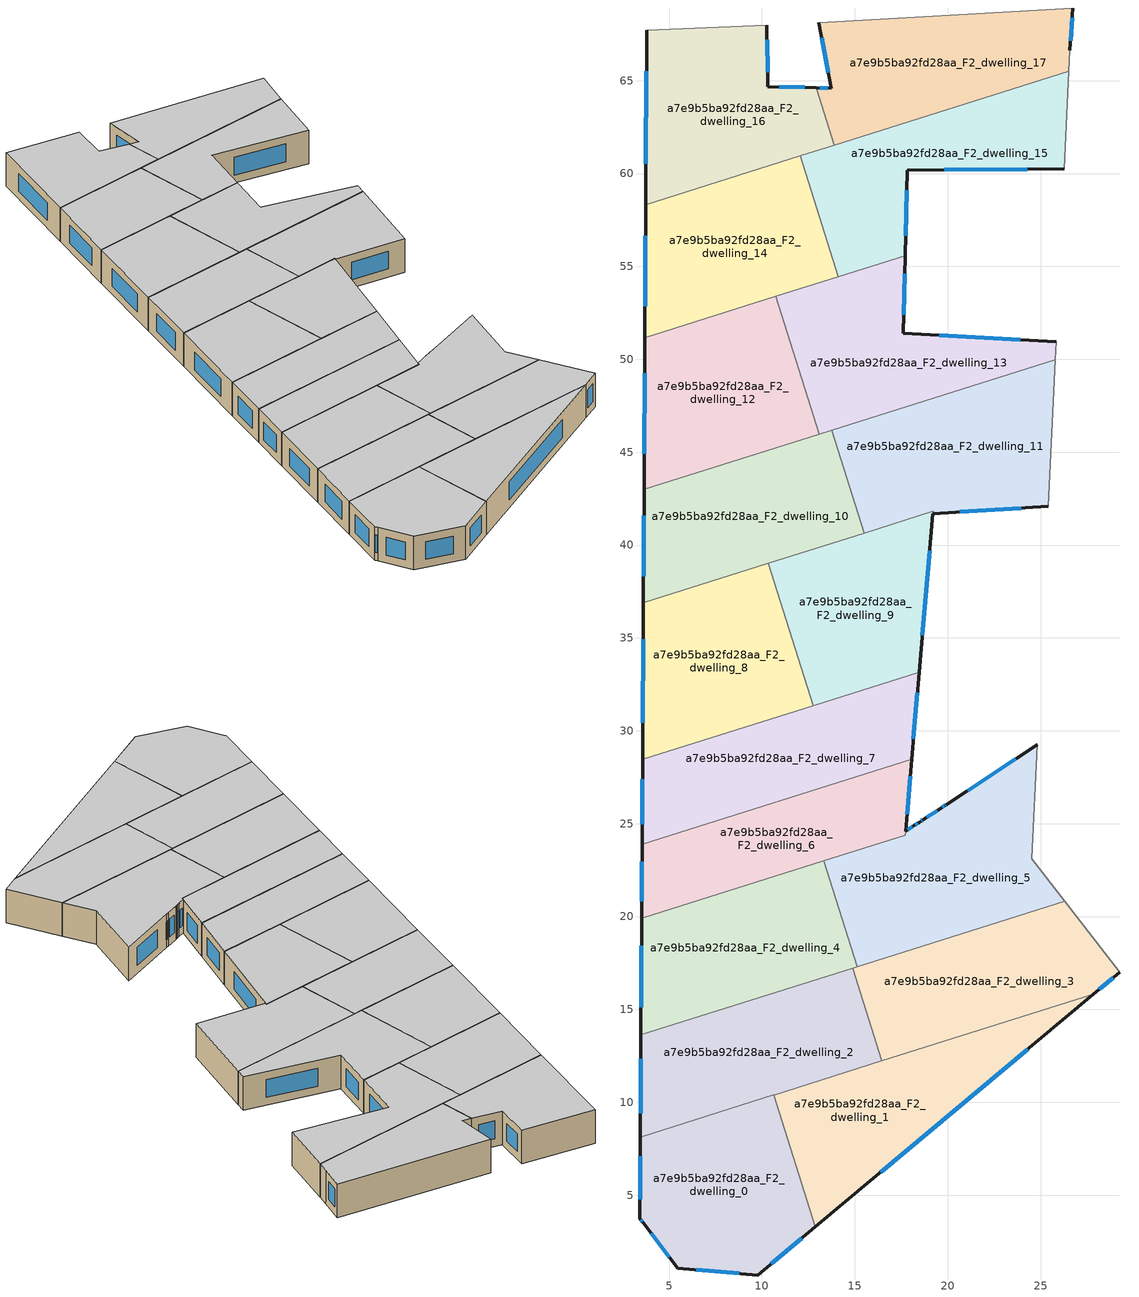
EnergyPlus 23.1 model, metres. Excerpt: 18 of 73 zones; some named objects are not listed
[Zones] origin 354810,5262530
a7e9b5ba92fd28aa_F2_dwelling_0
 floor to a7e9b5ba92fd28aa_F1_dwelling_0 (EU_floor_Construction): 10.64,10.39 12.87,3.29 9.78,0.7 5.46,1.08 3.6,3.53 3.43,3.74 3.45,8.13 z6
 wall outside (EU_wall_Construction): 3.45,8.13 3.43,3.74 3.6,3.53 5.46,1.08 9.78,0.7 12.87,3.29 z6:9
 wall to a7e9b5ba92fd28aa_F2_dwelling_1 (EU_wall_Construction): 12.87,3.29 10.64,10.39 z6:9
 wall to a7e9b5ba92fd28aa_F2_dwelling_2 (EU_wall_Construction): 10.64,10.39 3.45,8.13 z6:9
 window (EU_Window_Construction): 4.03,2.95 5.02,1.65 / 3.47,3.69 3.56,3.58 / 3.45,7.1 3.43,4.77 / 10.51,1.31 12.15,2.68 / 6.47,0.99 8.77,0.79 z6.7:8.3
 ceiling to a7e9b5ba92fd28aa_F3_dwelling_0 (EU_floor_Construction): 12.87,3.29 10.64,10.39 3.45,8.13 3.43,3.74 3.6,3.53 5.46,1.08 9.78,0.7 z9
a7e9b5ba92fd28aa_F2_dwelling_1
 floor to a7e9b5ba92fd28aa_F1_dwelling_1 (EU_floor_Construction): 27.82,15.8 12.87,3.29 10.64,10.39 z6
 wall outside (EU_wall_Construction): 12.87,3.29 27.82,15.8 z6:9
 wall to a7e9b5ba92fd28aa_F2_dwelling_3 (EU_wall_Construction): 27.82,15.8 16.46,12.23 z6:9
 wall to a7e9b5ba92fd28aa_F2_dwelling_2 (EU_wall_Construction): 16.46,12.23 10.64,10.39 z6:9
 window (EU_Window_Construction): 16.38,6.23 24.31,12.87 z6.7:8.3
 ceiling to a7e9b5ba92fd28aa_F3_dwelling_1 (EU_floor_Construction): 27.82,15.8 10.64,10.39 12.87,3.29 z9
a7e9b5ba92fd28aa_F2_dwelling_10
 floor to a7e9b5ba92fd28aa_F1_dwelling_10 (EU_floor_Construction): 13.76,46.19 15.51,40.64 3.61,36.9 3.65,43.01 z6
 wall outside (EU_wall_Construction): 3.65,43.01 3.61,36.9 z6:9
 wall to a7e9b5ba92fd28aa_F2_dwelling_11 (EU_wall_Construction): 15.51,40.64 13.76,46.19 z6:9
 wall to a7e9b5ba92fd28aa_F2_dwelling_12 (EU_wall_Construction): 13.07,45.97 3.65,43.01 z6:9
 wall to a7e9b5ba92fd28aa_F2_dwelling_8 (EU_wall_Construction): 3.61,36.9 10.34,39.02 z6:9
 wall to a7e9b5ba92fd28aa_F2_dwelling_13 (EU_wall_Construction): 13.76,46.19 13.07,45.97 z6:9
 wall to a7e9b5ba92fd28aa_F2_dwelling_9 (EU_wall_Construction): 10.34,39.02 15.51,40.64 z6:9
 window (EU_Window_Construction): 3.64,41.57 3.62,38.33 z6.7:8.3
 ceiling to a7e9b5ba92fd28aa_F3_dwelling_10 (EU_floor_Construction): 15.51,40.64 13.76,46.19 3.65,43.01 3.61,36.9 z9
a7e9b5ba92fd28aa_F2_dwelling_11
 floor to a7e9b5ba92fd28aa_F1_dwelling_11 (EU_floor_Construction): 25.79,49.98 25.41,42.08 19.2,41.69 19.21,41.81 15.51,40.64 13.76,46.19 z6
 wall outside (EU_wall_Construction): 19.2,41.69 25.41,42.08 z6:9
 wall adiabatic (EU_wall_Construction): 25.41,42.08 25.79,49.98 z6:9
 wall to a7e9b5ba92fd28aa_F2_dwelling_9 (EU_wall_Construction): 19.21,41.81 19.2,41.69 / 15.51,40.64 19.2,41.81 z6:9
 wall to a7e9b5ba92fd28aa_F2_dwelling_13 (EU_wall_Construction): 25.79,49.98 13.76,46.19 z6:9
 window (EU_Window_Construction): 20.66,41.78 23.95,41.99 z6.7:8.3
 ceiling to a7e9b5ba92fd28aa_F3_dwelling_11 (EU_floor_Construction): 25.41,42.08 25.79,49.98 13.76,46.19 15.51,40.64 19.21,41.81 19.2,41.69 z9
a7e9b5ba92fd28aa_F2_dwelling_12
 floor to a7e9b5ba92fd28aa_F1_dwelling_12 (EU_floor_Construction): 10.74,53.38 13.07,45.97 3.65,43.01 3.7,51.16 z6
 wall outside (EU_wall_Construction): 3.7,51.16 3.65,43.01 z6:9
 wall to a7e9b5ba92fd28aa_F2_dwelling_13 (EU_wall_Construction): 13.07,45.97 10.74,53.38 z6:9
 wall to a7e9b5ba92fd28aa_F2_dwelling_14 (EU_wall_Construction): 10.74,53.38 3.7,51.16 z6:9
 window (EU_Window_Construction): 3.68,49.25 3.66,44.92 z6.7:8.3
 ceiling to a7e9b5ba92fd28aa_F3_dwelling_12 (EU_floor_Construction): 13.07,45.97 10.74,53.38 3.7,51.16 3.65,43.01 z9
a7e9b5ba92fd28aa_F2_dwelling_13
 floor to a7e9b5ba92fd28aa_F1_dwelling_13 (EU_floor_Construction): 25.84,50.96 25.79,49.98 13.07,45.97 10.74,53.38 17.71,55.58 17.6,51.42 z6
 wall outside (EU_wall_Construction): 25.84,50.96 17.6,51.42 17.71,55.58 z6:9
 wall adiabatic (EU_wall_Construction): 25.79,49.98 25.84,50.96 z6:9
 wall to a7e9b5ba92fd28aa_F2_dwelling_15 (EU_wall_Construction): 17.71,55.58 14.11,54.45 z6:9
 wall to a7e9b5ba92fd28aa_F2_dwelling_14 (EU_wall_Construction): 14.11,54.45 10.74,53.38 z6:9
 window (EU_Window_Construction): 17.63,52.39 17.68,54.6 / 23.9,51.06 19.54,51.31 z6.7:8.3
 ceiling to a7e9b5ba92fd28aa_F3_dwelling_13 (EU_floor_Construction): 25.79,49.98 25.84,50.96 17.6,51.42 17.71,55.58 10.74,53.38 13.07,45.97 z9
a7e9b5ba92fd28aa_F2_dwelling_14
 floor to a7e9b5ba92fd28aa_F1_dwelling_14 (EU_floor_Construction): 12.06,60.96 14.11,54.45 3.7,51.16 3.73,58.33 z6
 wall outside (EU_wall_Construction): 3.73,58.33 3.7,51.16 z6:9
 wall to a7e9b5ba92fd28aa_F2_dwelling_15 (EU_wall_Construction): 14.11,54.45 12.06,60.96 z6:9
 wall to a7e9b5ba92fd28aa_F2_dwelling_16 (EU_wall_Construction): 12.06,60.96 3.73,58.33 z6:9
 window (EU_Window_Construction): 3.73,56.65 3.7,52.85 z6.7:8.3
 ceiling to a7e9b5ba92fd28aa_F3_dwelling_14 (EU_floor_Construction): 14.11,54.45 12.06,60.96 3.73,58.33 3.7,51.16 z9
a7e9b5ba92fd28aa_F2_dwelling_15
 floor to a7e9b5ba92fd28aa_F1_dwelling_15 (EU_floor_Construction): 26.53,65.51 26.28,60.25 17.82,60.18 17.71,55.58 14.11,54.45 12.06,60.96 z6
 wall outside (EU_wall_Construction): 17.71,55.58 17.82,60.18 26.28,60.25 z6:9
 wall adiabatic (EU_wall_Construction): 26.28,60.25 26.53,65.51 z6:9
 wall to a7e9b5ba92fd28aa_F2_dwelling_17 (EU_wall_Construction): 26.53,65.51 13.88,61.53 z6:9
 wall to a7e9b5ba92fd28aa_F2_dwelling_16 (EU_wall_Construction): 13.88,61.53 12.06,60.96 z6:9
 window (EU_Window_Construction): 19.81,60.2 24.29,60.24 / 17.73,56.66 17.79,59.1 z6.7:8.3
 ceiling to a7e9b5ba92fd28aa_F3_dwelling_15 (EU_floor_Construction): 26.28,60.25 26.53,65.51 12.06,60.96 14.11,54.45 17.71,55.58 17.82,60.18 z9
a7e9b5ba92fd28aa_F2_dwelling_16
 floor to a7e9b5ba92fd28aa_F1_dwelling_16 (EU_floor_Construction): 12.91,64.62 13.88,61.53 3.73,58.33 3.79,67.72 10.27,67.98 10.32,64.68 z6
 wall outside (EU_wall_Construction): 3.79,67.72 3.73,58.33 / 12.91,64.62 10.32,64.68 10.27,67.98 z6:9
 wall to a7e9b5ba92fd28aa_F2_dwelling_17 (EU_wall_Construction): 13.88,61.53 12.91,64.62 z6:9
 wall adiabatic (EU_wall_Construction): 10.27,67.98 3.79,67.72 z6:9
 window (EU_Window_Construction): 3.78,65.51 3.75,60.54 / 10.31,65.46 10.28,67.2 / 12.3,64.64 10.93,64.67 z6.7:8.3
 ceiling to a7e9b5ba92fd28aa_F3_dwelling_16 (EU_floor_Construction): 13.88,61.53 12.91,64.62 10.32,64.68 10.27,67.98 3.79,67.72 3.73,58.33 z9
a7e9b5ba92fd28aa_F2_dwelling_17
 floor to a7e9b5ba92fd28aa_F1_dwelling_17 (EU_floor_Construction): 26.74,68.91 26.58,66.63 26.53,65.51 13.88,61.53 12.91,64.62 13.73,64.6 13.04,68.13 z6
 wall outside (EU_wall_Construction): 26.58,66.63 26.74,68.91 / 13.04,68.13 13.73,64.6 12.91,64.62 z6:9
 wall adiabatic (EU_wall_Construction): 26.74,68.91 13.04,68.13 / 26.53,65.51 26.58,66.63 z6:9
 window (EU_Window_Construction): 26.62,67.16 26.7,68.38 / 13.54,64.6 13.1,64.62 / 13.21,67.3 13.57,65.43 z6.7:8.3
 ceiling to a7e9b5ba92fd28aa_F3_dwelling_17 (EU_floor_Construction): 26.53,65.51 26.58,66.63 26.74,68.91 13.04,68.13 13.73,64.6 12.91,64.62 13.88,61.53 z9
a7e9b5ba92fd28aa_F2_dwelling_2
 floor to a7e9b5ba92fd28aa_F1_dwelling_2 (EU_floor_Construction): 14.88,17.23 16.46,12.23 3.45,8.13 3.48,13.64 z6
 wall outside (EU_wall_Construction): 3.48,13.64 3.45,8.13 z6:9
 wall to a7e9b5ba92fd28aa_F2_dwelling_3 (EU_wall_Construction): 16.46,12.23 14.88,17.23 z6:9
 wall to a7e9b5ba92fd28aa_F2_dwelling_4 (EU_wall_Construction): 14.88,17.23 3.48,13.64 z6:9
 window (EU_Window_Construction): 3.48,12.34 3.46,9.42 z6.7:8.3
 ceiling to a7e9b5ba92fd28aa_F3_dwelling_2 (EU_floor_Construction): 16.46,12.23 14.88,17.23 3.48,13.64 3.45,8.13 z9
a7e9b5ba92fd28aa_F2_dwelling_3
 floor to a7e9b5ba92fd28aa_F1_dwelling_3 (EU_floor_Construction): 26.29,20.82 29.25,17 27.82,15.8 16.46,12.23 14.88,17.23 z6
 wall outside (EU_wall_Construction): 27.82,15.8 29.25,17 z6:9
 wall adiabatic (EU_wall_Construction): 29.25,17 26.29,20.82 z6:9
 wall to a7e9b5ba92fd28aa_F2_dwelling_5 (EU_wall_Construction): 26.29,20.82 15.13,17.3 z6:9
 wall to a7e9b5ba92fd28aa_F2_dwelling_4 (EU_wall_Construction): 15.13,17.3 14.88,17.23 z6:9
 window (EU_Window_Construction): 28.16,16.09 28.92,16.72 z6.7:8.3
 ceiling to a7e9b5ba92fd28aa_F3_dwelling_3 (EU_floor_Construction): 27.82,15.8 29.25,17 26.29,20.82 14.88,17.23 16.46,12.23 z9
a7e9b5ba92fd28aa_F2_dwelling_4
 floor to a7e9b5ba92fd28aa_F1_dwelling_4 (EU_floor_Construction): 13.34,22.99 15.13,17.3 3.48,13.64 3.52,19.9 z6
 wall outside (EU_wall_Construction): 3.52,19.9 3.48,13.64 z6:9
 wall to a7e9b5ba92fd28aa_F2_dwelling_5 (EU_wall_Construction): 15.13,17.3 13.34,22.99 z6:9
 wall to a7e9b5ba92fd28aa_F2_dwelling_6 (EU_wall_Construction): 13.34,22.99 3.52,19.9 z6:9
 window (EU_Window_Construction): 3.51,18.43 3.49,15.11 z6.7:8.3
 ceiling to a7e9b5ba92fd28aa_F3_dwelling_4 (EU_floor_Construction): 15.13,17.3 13.34,22.99 3.52,19.9 3.48,13.64 z9
a7e9b5ba92fd28aa_F2_dwelling_5
 floor to a7e9b5ba92fd28aa_F1_dwelling_5 (EU_floor_Construction): 24.81,29.24 24.51,23.11 26.29,20.82 15.13,17.3 13.34,22.99 17.71,24.37 17.73,24.59 18.21,24.91 18.44,25.06 18.49,25.09 18.51,25.11 18.55,25.13 18.57,25.14 18.64,25.19 19.67,25.86 19.85,25.99 19.92,26.03 z6
 wall outside (EU_wall_Construction): 24.81,29.24 19.92,26.03 19.85,25.99 19.67,25.86 18.64,25.19 18.57,25.14 18.55,25.13 18.51,25.11 18.49,25.09 18.44,25.06 18.21,24.91 17.73,24.59 z6:9
 wall to a7e9b5ba92fd28aa_F2_dwelling_6 (EU_wall_Construction): 17.73,24.59 17.71,24.37 13.34,22.99 z6:9
 wall adiabatic (EU_wall_Construction): 26.29,20.82 24.51,23.11 24.81,29.24 z6:9
 window (EU_Window_Construction): 18.1,24.83 17.84,24.67 / 18.39,25.02 18.26,24.94 / 18.62,25.18 18.58,25.15 / 19.42,25.71 18.88,25.35 / 19.81,25.96 19.71,25.89 / 19.9,26.02 19.87,26 / 23.66,28.49 21.07,26.78 z6.7:8.3
 ceiling to a7e9b5ba92fd28aa_F3_dwelling_5 (EU_floor_Construction): 26.29,20.82 24.51,23.11 24.81,29.24 19.92,26.03 19.85,25.99 19.67,25.86 18.64,25.19 18.57,25.14 18.55,25.13 18.51,25.11 18.49,25.09 18.44,25.06 18.21,24.91 17.73,24.59 17.71,24.37 13.34,22.99 15.13,17.3 z9
a7e9b5ba92fd28aa_F2_dwelling_6
 floor to a7e9b5ba92fd28aa_F1_dwelling_6 (EU_floor_Construction): 18.06,28.46 17.71,24.37 3.52,19.9 3.54,23.89 z6
 wall outside (EU_wall_Construction): 17.73,24.6 18.06,28.46 / 3.54,23.89 3.52,19.9 z6:9
 wall to a7e9b5ba92fd28aa_F2_dwelling_7 (EU_wall_Construction): 18.06,28.46 3.54,23.89 z6:9
 window (EU_Window_Construction): 17.81,25.5 17.98,27.55 / 3.54,22.95 3.53,20.84 z6.7:8.3
 ceiling to a7e9b5ba92fd28aa_F3_dwelling_6 (EU_floor_Construction): 17.71,24.37 18.06,28.46 3.54,23.89 3.52,19.9 z9
a7e9b5ba92fd28aa_F2_dwelling_7
 floor to a7e9b5ba92fd28aa_F1_dwelling_7 (EU_floor_Construction): 18.47,33.15 18.06,28.46 3.54,23.89 3.57,28.46 z6
 wall outside (EU_wall_Construction): 3.57,28.46 3.54,23.89 / 18.06,28.46 18.47,33.15 z6:9
 wall to a7e9b5ba92fd28aa_F2_dwelling_8 (EU_wall_Construction): 12.76,31.35 3.57,28.46 z6:9
 wall to a7e9b5ba92fd28aa_F2_dwelling_9 (EU_wall_Construction): 18.47,33.15 12.76,31.35 z6:9
 window (EU_Window_Construction): 3.56,27.38 3.55,24.96 / 18.16,29.56 18.37,32.05 z6.7:8.3
 ceiling to a7e9b5ba92fd28aa_F3_dwelling_7 (EU_floor_Construction): 18.06,28.46 18.47,33.15 3.57,28.46 3.54,23.89 z9
a7e9b5ba92fd28aa_F2_dwelling_8
 floor to a7e9b5ba92fd28aa_F1_dwelling_8 (EU_floor_Construction): 10.34,39.02 12.76,31.35 3.57,28.46 3.61,36.9 z6
 wall outside (EU_wall_Construction): 3.61,36.9 3.57,28.46 z6:9
 wall to a7e9b5ba92fd28aa_F2_dwelling_9 (EU_wall_Construction): 12.76,31.35 10.34,39.02 z6:9
 window (EU_Window_Construction): 3.6,34.92 3.58,30.44 z6.7:8.3
 ceiling to a7e9b5ba92fd28aa_F3_dwelling_8 (EU_floor_Construction): 12.76,31.35 10.34,39.02 3.61,36.9 3.57,28.46 z9
a7e9b5ba92fd28aa_F2_dwelling_9
 floor to a7e9b5ba92fd28aa_F1_dwelling_9 (EU_floor_Construction): 19.21,41.81 19.2,41.69 18.47,33.15 12.76,31.35 10.34,39.02 z6
 wall outside (EU_wall_Construction): 18.47,33.15 19.2,41.69 z6:9
 window (EU_Window_Construction): 18.64,35.15 19.03,39.68 z6.7:8.3
 ceiling to a7e9b5ba92fd28aa_F3_dwelling_9 (EU_floor_Construction): 18.47,33.15 19.2,41.69 19.21,41.81 10.34,39.02 12.76,31.35 z9
[Building]
EU S2 Campaign: North Axis=0; Terrain=City; Solar Distribution=FullExterior
[Site:Location]
Budapest.Ferenc.Liszt.Intl.AP: Latitude=47.437; Longitude=19.256; Time Zone=1; Elevation=185
[SizingPeriod:WeatherFileDays]
AnnualSizingPeriod: Begin Month=1; Begin Day of Month=1; End Month=12; End Day of Month=31; Day of Week for Start Day=Monday; Use Weather File Daylight Saving Period=No; Use Weather File Rain and Snow Indicators=No
[MATERIAL]
EU_InternalMass_Material: Roughness=MediumRough; Thickness=0.1; Conductivity=1; Density=1800; Specific Heat=900; Thermal Absorptance=0.9; Solar Absorptance=0.7; Visible Absorptance=0.7
[MATERIAL:NOMASS] Roughness=MediumRough; Thermal Absorptance=0.9; Solar Absorptance=0.7; Visible Absorptance=0.7
Name | Thermal Resistance
EU_wall_NoMass | 0.832559
EU_floor_NoMass | 0.872794
[WINDOWMATERIAL:SIMPLEGLAZINGSYSTEM]
EU_Window_SimpleGlazing: UFactor=2.79869; Solar Heat Gain Coefficient=0.75; Visible Transmittance=0.75
[CONSTRUCTION]
EU_wall_Construction: EU_wall_NoMass
EU_floor_Construction: EU_floor_NoMass
EU_Window_Construction: EU_Window_SimpleGlazing
EU_InternalMass_Construction: EU_InternalMass_Material
[ZONE] Type=1; Multiplier=1; Ceiling Height=autocalculate; Floor Area=autocalculate; Part of Total Floor Area=Yes
Name | Volume
a7e9b5ba92fd28aa_F2_dwelling_0 | 201.222
a7e9b5ba92fd28aa_F2_dwelling_1 | 201.22
a7e9b5ba92fd28aa_F2_dwelling_10 | 201.24
a7e9b5ba92fd28aa_F2_dwelling_11 | 218.181
a7e9b5ba92fd28aa_F2_dwelling_12 | 201.2
a7e9b5ba92fd28aa_F2_dwelling_13 | 201.211
a7e9b5ba92fd28aa_F2_dwelling_14 | 201.249
a7e9b5ba92fd28aa_F2_dwelling_15 | 201.241
a7e9b5ba92fd28aa_F2_dwelling_16 | 201.221
a7e9b5ba92fd28aa_F2_dwelling_17 | 201.205
a7e9b5ba92fd28aa_F2_dwelling_2 | 201.226
a7e9b5ba92fd28aa_F2_dwelling_3; a7e9b5ba92fd28aa_F2_dwelling_4 | 201.235
a7e9b5ba92fd28aa_F2_dwelling_5 | 231.043
a7e9b5ba92fd28aa_F2_dwelling_6 | 171.404
a7e9b5ba92fd28aa_F2_dwelling_7 | 201.21
a7e9b5ba92fd28aa_F2_dwelling_8 | 201.228
a7e9b5ba92fd28aa_F2_dwelling_9 | 184.265
[INTERNALMASS] Construction=EU_InternalMass_Construction
Name | Zone or ZoneList | Surface Area
a7e9b5ba92fd28aa_F2_dwelling_0_EU_InternalMass | a7e9b5ba92fd28aa_F2_dwelling_0 | 67.0745
a7e9b5ba92fd28aa_F2_dwelling_1_EU_InternalMass | a7e9b5ba92fd28aa_F2_dwelling_1 | 67.0761
a7e9b5ba92fd28aa_F2_dwelling_2_EU_InternalMass | a7e9b5ba92fd28aa_F2_dwelling_2 | 67.0754
a7e9b5ba92fd28aa_F2_dwelling_3_EU_InternalMass | a7e9b5ba92fd28aa_F2_dwelling_3 | 67.0791
a7e9b5ba92fd28aa_F2_dwelling_4_EU_InternalMass | a7e9b5ba92fd28aa_F2_dwelling_4 | 67.0791
a7e9b5ba92fd28aa_F2_dwelling_5_EU_InternalMass | a7e9b5ba92fd28aa_F2_dwelling_5 | 77.0149
a7e9b5ba92fd28aa_F2_dwelling_6_EU_InternalMass | a7e9b5ba92fd28aa_F2_dwelling_6 | 57.1454
a7e9b5ba92fd28aa_F2_dwelling_7_EU_InternalMass | a7e9b5ba92fd28aa_F2_dwelling_7 | 67.0701
a7e9b5ba92fd28aa_F2_dwelling_8_EU_InternalMass | a7e9b5ba92fd28aa_F2_dwelling_8 | 67.0753
a7e9b5ba92fd28aa_F2_dwelling_9_EU_InternalMass | a7e9b5ba92fd28aa_F2_dwelling_9 | 61.4199
a7e9b5ba92fd28aa_F2_dwelling_10_EU_InternalMass | a7e9b5ba92fd28aa_F2_dwelling_10 | 67.0801
a7e9b5ba92fd28aa_F2_dwelling_11_EU_InternalMass | a7e9b5ba92fd28aa_F2_dwelling_11 | 72.7258
a7e9b5ba92fd28aa_F2_dwelling_12_EU_InternalMass | a7e9b5ba92fd28aa_F2_dwelling_12 | 67.0671
a7e9b5ba92fd28aa_F2_dwelling_13_EU_InternalMass | a7e9b5ba92fd28aa_F2_dwelling_13 | 67.0802
a7e9b5ba92fd28aa_F2_dwelling_14_EU_InternalMass | a7e9b5ba92fd28aa_F2_dwelling_14 | 67.081
a7e9b5ba92fd28aa_F2_dwelling_15_EU_InternalMass | a7e9b5ba92fd28aa_F2_dwelling_15 | 67.0802
a7e9b5ba92fd28aa_F2_dwelling_16_EU_InternalMass | a7e9b5ba92fd28aa_F2_dwelling_16 | 67.0719
a7e9b5ba92fd28aa_F2_dwelling_17_EU_InternalMass | a7e9b5ba92fd28aa_F2_dwelling_17 | 67.0692
[OTHEREQUIPMENT] Fuel Type=Electricity; Design Level Calculation Method=Watts/Area; Power per Zone Floor Area=1; Fraction Latent=0; Fraction Radiant=0; Fraction Lost=0; Carbon Dioxide Generation Rate=0; EndUse Subcategory=EU_Step8_InternalGains
Name | Zone or ZoneList or Space or SpaceList | Schedule
EU_Step8_InternalGain_a7e9b5ba92fd28aa_F2_dwelling_0_f000 | a7e9b5ba92fd28aa_F2_dwelling_0 | EU_Step8_GainSchedule_a7e9b5ba92fd28aa_F2_dwelling_0_f000
EU_Step8_InternalGain_a7e9b5ba92fd28aa_F2_dwelling_1_f000 | a7e9b5ba92fd28aa_F2_dwelling_1 | EU_Step8_GainSchedule_a7e9b5ba92fd28aa_F2_dwelling_1_f000
EU_Step8_InternalGain_a7e9b5ba92fd28aa_F2_dwelling_2_f000 | a7e9b5ba92fd28aa_F2_dwelling_2 | EU_Step8_GainSchedule_a7e9b5ba92fd28aa_F2_dwelling_2_f000
EU_Step8_InternalGain_a7e9b5ba92fd28aa_F2_dwelling_3_f000 | a7e9b5ba92fd28aa_F2_dwelling_3 | EU_Step8_GainSchedule_a7e9b5ba92fd28aa_F2_dwelling_3_f000
EU_Step8_InternalGain_a7e9b5ba92fd28aa_F2_dwelling_4_f000 | a7e9b5ba92fd28aa_F2_dwelling_4 | EU_Step8_GainSchedule_a7e9b5ba92fd28aa_F2_dwelling_4_f000
EU_Step8_InternalGain_a7e9b5ba92fd28aa_F2_dwelling_5_f000 | a7e9b5ba92fd28aa_F2_dwelling_5 | EU_Step8_GainSchedule_a7e9b5ba92fd28aa_F2_dwelling_5_f000
EU_Step8_InternalGain_a7e9b5ba92fd28aa_F2_dwelling_6_f000 | a7e9b5ba92fd28aa_F2_dwelling_6 | EU_Step8_GainSchedule_a7e9b5ba92fd28aa_F2_dwelling_6_f000
EU_Step8_InternalGain_a7e9b5ba92fd28aa_F2_dwelling_7_f000 | a7e9b5ba92fd28aa_F2_dwelling_7 | EU_Step8_GainSchedule_a7e9b5ba92fd28aa_F2_dwelling_7_f000
EU_Step8_InternalGain_a7e9b5ba92fd28aa_F2_dwelling_8_f000 | a7e9b5ba92fd28aa_F2_dwelling_8 | EU_Step8_GainSchedule_a7e9b5ba92fd28aa_F2_dwelling_8_f000
EU_Step8_InternalGain_a7e9b5ba92fd28aa_F2_dwelling_9_f000 | a7e9b5ba92fd28aa_F2_dwelling_9 | EU_Step8_GainSchedule_a7e9b5ba92fd28aa_F2_dwelling_9_f000
EU_Step8_InternalGain_a7e9b5ba92fd28aa_F2_dwelling_10_f000 | a7e9b5ba92fd28aa_F2_dwelling_10 | EU_Step8_GainSchedule_a7e9b5ba92fd28aa_F2_dwelling_10_f000
EU_Step8_InternalGain_a7e9b5ba92fd28aa_F2_dwelling_11_f000 | a7e9b5ba92fd28aa_F2_dwelling_11 | EU_Step8_GainSchedule_a7e9b5ba92fd28aa_F2_dwelling_11_f000
EU_Step8_InternalGain_a7e9b5ba92fd28aa_F2_dwelling_12_f000 | a7e9b5ba92fd28aa_F2_dwelling_12 | EU_Step8_GainSchedule_a7e9b5ba92fd28aa_F2_dwelling_12_f000
EU_Step8_InternalGain_a7e9b5ba92fd28aa_F2_dwelling_13_f000 | a7e9b5ba92fd28aa_F2_dwelling_13 | EU_Step8_GainSchedule_a7e9b5ba92fd28aa_F2_dwelling_13_f000
EU_Step8_InternalGain_a7e9b5ba92fd28aa_F2_dwelling_14_f000 | a7e9b5ba92fd28aa_F2_dwelling_14 | EU_Step8_GainSchedule_a7e9b5ba92fd28aa_F2_dwelling_14_f000
EU_Step8_InternalGain_a7e9b5ba92fd28aa_F2_dwelling_15_f000 | a7e9b5ba92fd28aa_F2_dwelling_15 | EU_Step8_GainSchedule_a7e9b5ba92fd28aa_F2_dwelling_15_f000
EU_Step8_InternalGain_a7e9b5ba92fd28aa_F2_dwelling_16_f000 | a7e9b5ba92fd28aa_F2_dwelling_16 | EU_Step8_GainSchedule_a7e9b5ba92fd28aa_F2_dwelling_16_f000
EU_Step8_InternalGain_a7e9b5ba92fd28aa_F2_dwelling_17_f000 | a7e9b5ba92fd28aa_F2_dwelling_17 | EU_Step8_GainSchedule_a7e9b5ba92fd28aa_F2_dwelling_17_f000
[ZONEVENTILATION:DESIGNFLOWRATE] Schedule=EU_AlwaysOn; Design Flow Rate Calculation Method=AirChanges/Hour; Air Changes per Hour=0.475469; Ventilation Type=Natural; Fan Pressure Rise=0; Fan Total Efficiency=1; Constant Term Coefficient=1; Temperature Term Coefficient=0; Velocity Term Coefficient=0; Velocity Squared Term Coefficient=0; Minimum Indoor Temperature=-100; Maximum Indoor Temperature=100; Delta Temperature=-100; Minimum Outdoor Temperature=-100; Maximum Outdoor Temperature=100; Maximum Wind Speed=40
Name | Zone or ZoneList or Space or SpaceList
EU_ConstantAir_a7e9b5ba92fd28aa_F2_dwelling_0 | a7e9b5ba92fd28aa_F2_dwelling_0
EU_ConstantAir_a7e9b5ba92fd28aa_F2_dwelling_1 | a7e9b5ba92fd28aa_F2_dwelling_1
EU_ConstantAir_a7e9b5ba92fd28aa_F2_dwelling_2 | a7e9b5ba92fd28aa_F2_dwelling_2
EU_ConstantAir_a7e9b5ba92fd28aa_F2_dwelling_3 | a7e9b5ba92fd28aa_F2_dwelling_3
EU_ConstantAir_a7e9b5ba92fd28aa_F2_dwelling_4 | a7e9b5ba92fd28aa_F2_dwelling_4
EU_ConstantAir_a7e9b5ba92fd28aa_F2_dwelling_5 | a7e9b5ba92fd28aa_F2_dwelling_5
EU_ConstantAir_a7e9b5ba92fd28aa_F2_dwelling_6 | a7e9b5ba92fd28aa_F2_dwelling_6
EU_ConstantAir_a7e9b5ba92fd28aa_F2_dwelling_7 | a7e9b5ba92fd28aa_F2_dwelling_7
EU_ConstantAir_a7e9b5ba92fd28aa_F2_dwelling_8 | a7e9b5ba92fd28aa_F2_dwelling_8
EU_ConstantAir_a7e9b5ba92fd28aa_F2_dwelling_9 | a7e9b5ba92fd28aa_F2_dwelling_9
EU_ConstantAir_a7e9b5ba92fd28aa_F2_dwelling_10 | a7e9b5ba92fd28aa_F2_dwelling_10
EU_ConstantAir_a7e9b5ba92fd28aa_F2_dwelling_11 | a7e9b5ba92fd28aa_F2_dwelling_11
EU_ConstantAir_a7e9b5ba92fd28aa_F2_dwelling_12 | a7e9b5ba92fd28aa_F2_dwelling_12
EU_ConstantAir_a7e9b5ba92fd28aa_F2_dwelling_13 | a7e9b5ba92fd28aa_F2_dwelling_13
EU_ConstantAir_a7e9b5ba92fd28aa_F2_dwelling_14 | a7e9b5ba92fd28aa_F2_dwelling_14
EU_ConstantAir_a7e9b5ba92fd28aa_F2_dwelling_15 | a7e9b5ba92fd28aa_F2_dwelling_15
EU_ConstantAir_a7e9b5ba92fd28aa_F2_dwelling_16 | a7e9b5ba92fd28aa_F2_dwelling_16
EU_ConstantAir_a7e9b5ba92fd28aa_F2_dwelling_17 | a7e9b5ba92fd28aa_F2_dwelling_17
[HVACTEMPLATE:ZONE:IDEALLOADSAIRSYSTEM] System Availability Schedule=EU_AlwaysOn; Maximum Heating Supply Air Temperature=50; Minimum Cooling Supply Air Temperature=13; Maximum Heating Supply Air Humidity Ratio=0.0156; Minimum Cooling Supply Air Humidity Ratio=0.0077; Heating Limit=NoLimit; Cooling Limit=NoLimit; Heating Availability Schedule=EU_AlwaysOn; Cooling Availability Schedule=EU_CoolingOff; Dehumidification Control Type=ConstantSensibleHeatRatio; Cooling Sensible Heat Ratio=0.7; Dehumidification Setpoint=60; Humidification Control Type=None; Humidification Setpoint=30; Outdoor Air Method=None; Outdoor Air Flow Rate per Person=0.00944; Outdoor Air Flow Rate per Zone Floor Area=0; Outdoor Air Flow Rate per Zone=0; Demand Controlled Ventilation Type=None; Outdoor Air Economizer Type=NoEconomizer; Heat Recovery Type=None; Sensible Heat Recovery Effectiveness=0.7; Latent Heat Recovery Effectiveness=0.65
Name | Template Thermostat
a7e9b5ba92fd28aa_F2_dwelling_0 | EU_HeatOnly_a7e9b5ba92fd28aa_F2_dwelling_0
a7e9b5ba92fd28aa_F2_dwelling_1 | EU_HeatOnly_a7e9b5ba92fd28aa_F2_dwelling_1
a7e9b5ba92fd28aa_F2_dwelling_2 | EU_HeatOnly_a7e9b5ba92fd28aa_F2_dwelling_2
a7e9b5ba92fd28aa_F2_dwelling_3 | EU_HeatOnly_a7e9b5ba92fd28aa_F2_dwelling_3
a7e9b5ba92fd28aa_F2_dwelling_4 | EU_HeatOnly_a7e9b5ba92fd28aa_F2_dwelling_4
a7e9b5ba92fd28aa_F2_dwelling_5 | EU_HeatOnly_a7e9b5ba92fd28aa_F2_dwelling_5
a7e9b5ba92fd28aa_F2_dwelling_6 | EU_HeatOnly_a7e9b5ba92fd28aa_F2_dwelling_6
a7e9b5ba92fd28aa_F2_dwelling_7 | EU_HeatOnly_a7e9b5ba92fd28aa_F2_dwelling_7
a7e9b5ba92fd28aa_F2_dwelling_8 | EU_HeatOnly_a7e9b5ba92fd28aa_F2_dwelling_8
a7e9b5ba92fd28aa_F2_dwelling_9 | EU_HeatOnly_a7e9b5ba92fd28aa_F2_dwelling_9
a7e9b5ba92fd28aa_F2_dwelling_10 | EU_HeatOnly_a7e9b5ba92fd28aa_F2_dwelling_10
a7e9b5ba92fd28aa_F2_dwelling_11 | EU_HeatOnly_a7e9b5ba92fd28aa_F2_dwelling_11
a7e9b5ba92fd28aa_F2_dwelling_12 | EU_HeatOnly_a7e9b5ba92fd28aa_F2_dwelling_12
a7e9b5ba92fd28aa_F2_dwelling_13 | EU_HeatOnly_a7e9b5ba92fd28aa_F2_dwelling_13
a7e9b5ba92fd28aa_F2_dwelling_14 | EU_HeatOnly_a7e9b5ba92fd28aa_F2_dwelling_14
a7e9b5ba92fd28aa_F2_dwelling_15 | EU_HeatOnly_a7e9b5ba92fd28aa_F2_dwelling_15
a7e9b5ba92fd28aa_F2_dwelling_16 | EU_HeatOnly_a7e9b5ba92fd28aa_F2_dwelling_16
a7e9b5ba92fd28aa_F2_dwelling_17 | EU_HeatOnly_a7e9b5ba92fd28aa_F2_dwelling_17
[SIZING:ZONE] Zone Cooling Design Supply Air Temperature Input Method=SupplyAirTemperature; Zone Cooling Design Supply Air Temperature=13; Zone Heating Design Supply Air Temperature Input Method=SupplyAirTemperature; Zone Heating Design Supply Air Temperature=50; Zone Cooling Design Supply Air Humidity Ratio=0.008; Zone Heating Design Supply Air Humidity Ratio=0.008; Cooling Design Air Flow Method=DesignDay; Cooling Design Air Flow Rate=0; Cooling Minimum Air Flow per Zone Floor Area=0.000762; Cooling Minimum Air Flow=0; Cooling Minimum Air Flow Fraction=0.2; Heating Design Air Flow Method=DesignDay; Heating Design Air Flow Rate=0; Heating Maximum Air Flow per Zone Floor Area=0.002032; Heating Maximum Air Flow=0.141576; Heating Maximum Air Flow Fraction=0.3; Account for Dedicated Outdoor Air System=No; Dedicated Outdoor Air System Control Strategy=NeutralSupplyAir; Dedicated Outdoor Air Low Setpoint Temperature for Design=autosize; Dedicated Outdoor Air High Setpoint Temperature for Design=autosize; Zone Load Sizing Method=Sensible Load Only No Latent Load; Zone Latent Cooling Design Supply Air Humidity Ratio Input Method=HumidityRatioDifference; Zone Cooling Design Supply Air Humidity Ratio Difference=0.005; Zone Latent Heating Design Supply Air Humidity Ratio Input Method=HumidityRatioDifference; Zone Humidification Design Supply Air Humidity Ratio Difference=0.005
a7e9b5ba92fd28aa_F2_dwelling_0; a7e9b5ba92fd28aa_F2_dwelling_1; a7e9b5ba92fd28aa_F2_dwelling_2; a7e9b5ba92fd28aa_F2_dwelling_3; a7e9b5ba92fd28aa_F2_dwelling_4; a7e9b5ba92fd28aa_F2_dwelling_5; a7e9b5ba92fd28aa_F2_dwelling_6; a7e9b5ba92fd28aa_F2_dwelling_7; a7e9b5ba92fd28aa_F2_dwelling_8; a7e9b5ba92fd28aa_F2_dwelling_9; a7e9b5ba92fd28aa_F2_dwelling_10; a7e9b5ba92fd28aa_F2_dwelling_11; a7e9b5ba92fd28aa_F2_dwelling_12; a7e9b5ba92fd28aa_F2_dwelling_13; a7e9b5ba92fd28aa_F2_dwelling_14; a7e9b5ba92fd28aa_F2_dwelling_15; a7e9b5ba92fd28aa_F2_dwelling_16; a7e9b5ba92fd28aa_F2_dwelling_17
[SCHEDULE:CONSTANT]
Name | Hourly Value
EU_AlwaysOn | 1
EU_CoolingOff | 0
[SCHEDULE:FILE] Column Number=1; Rows to Skip at Top=0; Number of Hours of Data=8760; Column Separator=Comma; Interpolate to Timestep=No; Minutes per Item=60; Adjust Schedule for Daylight Savings=Yes
Name | File
EU_Step8_GainSchedule_a7e9b5ba92fd28aa_F2_dwelling_0_f000 | ../../schedules/a7e9b5ba92fd28aa/a7e9b5ba92fd28aa_F2_dwelling_0_f000_gain.csv
EU_Step8_GainSchedule_a7e9b5ba92fd28aa_F2_dwelling_1_f000 | ../../schedules/a7e9b5ba92fd28aa/a7e9b5ba92fd28aa_F2_dwelling_1_f000_gain.csv
EU_Step8_GainSchedule_a7e9b5ba92fd28aa_F2_dwelling_2_f000 | ../../schedules/a7e9b5ba92fd28aa/a7e9b5ba92fd28aa_F2_dwelling_2_f000_gain.csv
EU_Step8_GainSchedule_a7e9b5ba92fd28aa_F2_dwelling_3_f000 | ../../schedules/a7e9b5ba92fd28aa/a7e9b5ba92fd28aa_F2_dwelling_3_f000_gain.csv
EU_Step8_GainSchedule_a7e9b5ba92fd28aa_F2_dwelling_4_f000 | ../../schedules/a7e9b5ba92fd28aa/a7e9b5ba92fd28aa_F2_dwelling_4_f000_gain.csv
EU_Step8_GainSchedule_a7e9b5ba92fd28aa_F2_dwelling_5_f000 | ../../schedules/a7e9b5ba92fd28aa/a7e9b5ba92fd28aa_F2_dwelling_5_f000_gain.csv
EU_Step8_GainSchedule_a7e9b5ba92fd28aa_F2_dwelling_6_f000 | ../../schedules/a7e9b5ba92fd28aa/a7e9b5ba92fd28aa_F2_dwelling_6_f000_gain.csv
EU_Step8_GainSchedule_a7e9b5ba92fd28aa_F2_dwelling_7_f000 | ../../schedules/a7e9b5ba92fd28aa/a7e9b5ba92fd28aa_F2_dwelling_7_f000_gain.csv
EU_Step8_GainSchedule_a7e9b5ba92fd28aa_F2_dwelling_8_f000 | ../../schedules/a7e9b5ba92fd28aa/a7e9b5ba92fd28aa_F2_dwelling_8_f000_gain.csv
EU_Step8_GainSchedule_a7e9b5ba92fd28aa_F2_dwelling_9_f000 | ../../schedules/a7e9b5ba92fd28aa/a7e9b5ba92fd28aa_F2_dwelling_9_f000_gain.csv
EU_Step8_GainSchedule_a7e9b5ba92fd28aa_F2_dwelling_10_f000 | ../../schedules/a7e9b5ba92fd28aa/a7e9b5ba92fd28aa_F2_dwelling_10_f000_gain.csv
EU_Step8_GainSchedule_a7e9b5ba92fd28aa_F2_dwelling_11_f000 | ../../schedules/a7e9b5ba92fd28aa/a7e9b5ba92fd28aa_F2_dwelling_11_f000_gain.csv
EU_Step8_GainSchedule_a7e9b5ba92fd28aa_F2_dwelling_12_f000 | ../../schedules/a7e9b5ba92fd28aa/a7e9b5ba92fd28aa_F2_dwelling_12_f000_gain.csv
EU_Step8_GainSchedule_a7e9b5ba92fd28aa_F2_dwelling_13_f000 | ../../schedules/a7e9b5ba92fd28aa/a7e9b5ba92fd28aa_F2_dwelling_13_f000_gain.csv
EU_Step8_GainSchedule_a7e9b5ba92fd28aa_F2_dwelling_14_f000 | ../../schedules/a7e9b5ba92fd28aa/a7e9b5ba92fd28aa_F2_dwelling_14_f000_gain.csv
EU_Step8_GainSchedule_a7e9b5ba92fd28aa_F2_dwelling_15_f000 | ../../schedules/a7e9b5ba92fd28aa/a7e9b5ba92fd28aa_F2_dwelling_15_f000_gain.csv
EU_Step8_GainSchedule_a7e9b5ba92fd28aa_F2_dwelling_16_f000 | ../../schedules/a7e9b5ba92fd28aa/a7e9b5ba92fd28aa_F2_dwelling_16_f000_gain.csv
EU_Step8_GainSchedule_a7e9b5ba92fd28aa_F2_dwelling_17_f000 | ../../schedules/a7e9b5ba92fd28aa/a7e9b5ba92fd28aa_F2_dwelling_17_f000_gain.csv
